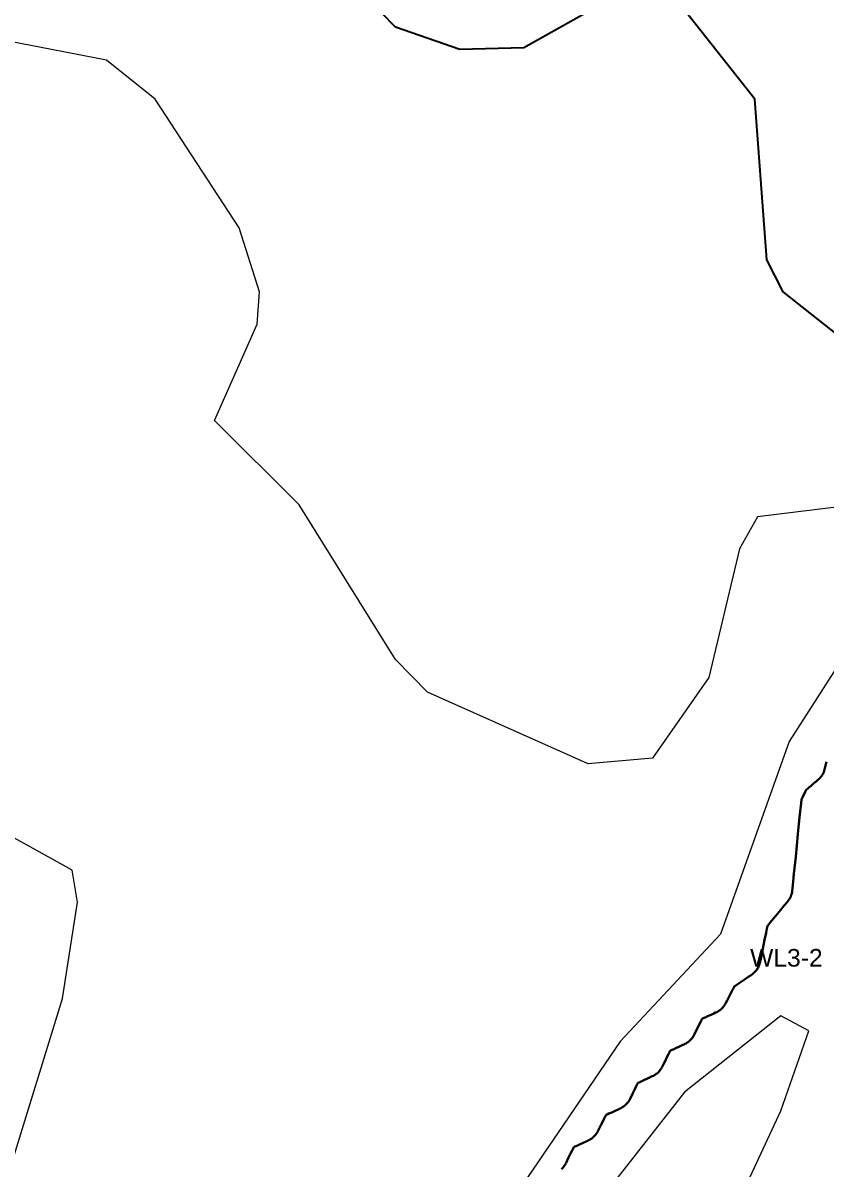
# Model space of a CAD drawing. Extents: x 6810325 to 6812275, y 1878569 to 1880689.
# Drawn here: x 6810898.1 to 6810980.2, y 1879284.6 to 1879401.7 of the extents above; entities that cross this region are included whole.
import ezdxf
from ezdxf.enums import TextEntityAlignment as Align

# ---------------------------------------------------------------- set-up
doc = ezdxf.new("R2010")
doc.units = 21
doc.header["$LTSCALE"] = 10
doc.header["$MEASUREMENT"] = 0
for name, color, linetype, lineweight in [('TOPO-CONTOUR-MAJOR', 34, 'CONTINUOUS', 30), ('TOPO-CONTOUR-MINOR', 36, 'CONTINUOUS', 13), ('WETL-FLAG', 2, 'CONTINUOUS', 13), ('WETL-FLAG-ID', 8, 'CONTINUOUS', 13), ('WETL-WETLAND-SWALE', 82, 'CONTINUOUS', 35)]:
    doc.layers.add(name, color=color, linetype=linetype, lineweight=lineweight)
doc.styles.add('LABEL', font='arial.ttf')

msp = doc.modelspace()

# ---------------------------------------------------------------- linework, layer by layer
at = {"layer": 'TOPO-CONTOUR-MAJOR', "elevation": 195}
for points in [[(6810959.170061364, 1879404.6794692345), (6810949.327560455, 1879399.1265273052), (6810942.765893182, 1879398.9505295749), (6810936.204225909, 1879401.231803274), (6810930.612293979, 1879407.008916818)], [(6811067.4375713635, 1879401.5837296348), (6811044.47173591, 1879388.6917519344), (6811037.910068637, 1879387.939909014), (6811028.0675677275, 1879390.603628643), (6811024.786734091, 1879390.3294084228), (6811014.944233182, 1879381.4332935186), (6811008.382565909, 1879378.8341620734), (6810995.259231364, 1879382.8030854557), (6810991.978397728, 1879381.6446644224), (6810986.787103226, 1879370.9197468183), (6810985.416730455, 1879369.3372202194), (6810982.135896819, 1879369.1906827793), (6810975.8053174, 1879374.2005804544), (6810974.146395103, 1879377.4814140908), (6810972.926233983, 1879393.8855822727), (6810965.731728637, 1879402.9755745144)]]:
    msp.add_lwpolyline(points, dxfattribs=at)
at = {"layer": 'TOPO-CONTOUR-MINOR'}
for points, elevation in [([(6810988.6975640915, 1879353.12085232), (6810973.193514765, 1879351.234745), (6810971.34193052, 1879347.9539113636), (6810968.197408668, 1879334.8305768182), (6810962.450895, 1879326.5916294279), (6810955.889227727, 1879326.0058513968), (6810939.485059545, 1879333.327787466), (6810936.204225909, 1879336.662203917), (6810926.361725001, 1879352.450764843), (6810917.712352842, 1879361.077245909), (6810922.081798879, 1879370.9197468183), (6810922.302705018, 1879374.2005804544), (6810920.214763615, 1879380.7622477273), (6810911.637704938, 1879393.8855822727), (6810906.676723182, 1879397.8878977099), (6810896.834222273, 1879399.781541244)], 194), ([(6810979.757469966, 1879275.7755713635), (6810999.874983713, 1879315.145575), (6811017.417880845, 1879354.5155786364), (6811017.245104064, 1879357.7964122726), (6811014.944233182, 1879358.55308873), (6811008.382565909, 1879356.352737816), (6810982.135896819, 1879337.216591464), (6810976.405061684, 1879328.2689095454), (6810969.396873869, 1879308.5839077272), (6810959.170061364, 1879297.621723559), (6810932.9233922735, 1879259.154946675)], 193), ([(6810896.834222273, 1879284.6768677896), (6810902.19098922, 1879302.0222404546), (6810903.722614386, 1879311.8647413636), (6810903.175064205, 1879315.145575), (6810893.553388637, 1879320.4509306988)], 193), ([(6810971.74257972, 1879282.3372386363), (6810975.574229546, 1879290.5597197714), (6810978.421085476, 1879298.7414068182), (6810975.574229546, 1879300.2635316378), (6810965.731728637, 1879292.4650071193), (6810949.327560455, 1879271.5306208879)], 192)]:
    msp.add_lwpolyline(points, dxfattribs=dict(at, elevation=elevation))
at = {"layer": 'WETL-FLAG'}
msp.add_point((6810971.233246849, 1879303.545731318), dxfattribs=at)
at = {"layer": 'WETL-WETLAND-SWALE'}
msp.add_lwpolyline([(6810953.151867271, 1879284.5991376867), (6810953.186475726, 1879284.631745728), (6810953.220327451, 1879284.6651962516), (6810953.2533457745, 1879284.6994134954), (6810953.2855306985, 1879284.7343974598), (6810953.316882222, 1879284.770148145), (6810953.347400343, 1879284.8066655507), (6810953.377015946, 1879284.8438669697), (6810953.405729028, 1879284.8817524018), (6810953.433539591, 1879284.920321847), (6810953.460447634, 1879284.9595753057), (6810953.486392212, 1879284.9994238731), (6810953.511373327, 1879285.0398675494), (6810953.535390979, 1879285.0809063348), (6810953.558445167, 1879285.122540229), (6810953.625327848, 1879285.2543411825), (6810953.736039022, 1879285.4763091956), (6810953.890578688, 1879285.7884442678), (6810954.088946845, 1879286.1907463993), (6810954.23916485, 1879286.4950726372), (6810954.341232701, 1879286.7014229817), (6810954.395150397, 1879286.8097974323), (6810954.400917938, 1879286.8201959895), (6810954.407873896, 1879286.8293800664), (6810954.416018273, 1879286.837349663), (6810954.425351066, 1879286.84410478), (6810954.435872276, 1879286.8496454163), (6810954.5361777535, 1879286.8969028443), (6810954.726267495, 1879286.9858770638), (6810955.006141503, 1879287.1165680746), (6810955.375799778, 1879287.288975877), (6810955.663724842, 1879287.4239067016), (6810955.869916695, 1879287.5213605482), (6810955.994375339, 1879287.5813374175), (6810956.037100772, 1879287.603837309), (6810956.079233794, 1879287.627341323), (6810956.120774401, 1879287.6518494606), (6810956.161722598, 1879287.6773617205), (6810956.202078382, 1879287.7038781028), (6810956.241747654, 1879287.73133678), (6810956.280730416, 1879287.7597377517), (6810956.319026668, 1879287.7890810175), (6810956.356636409, 1879287.8193665775), (6810956.393471944, 1879287.850523815), (6810956.429533275, 1879287.88255273), (6810956.4648204, 1879287.9154533218), (6810956.499333319, 1879287.949225591), (6810956.53299156, 1879287.9837907907), (6810956.565795121, 1879288.0191489202), (6810956.597744002, 1879288.05529998), (6810956.628838202, 1879288.0922439704), (6810956.659005222, 1879288.129894748), (6810956.68824506, 1879288.168252313), (6810956.716557715, 1879288.2073166661), (6810956.743943189, 1879288.2470878072), (6810956.770337626, 1879288.2874730008), (6810956.795741024, 1879288.328472247), (6810956.820153387, 1879288.3700855465), (6810956.843574714, 1879288.412312899), (6810956.910429833, 1879288.54394462), (6810957.02071875, 1879288.7649807099), (6810957.17444146, 1879289.0754211685), (6810957.371597964, 1879289.475265996), (6810957.520907228, 1879289.7777492555), (6810957.62236925, 1879289.982870947), (6810957.6759840315, 1879290.090631071), (6810957.6817515725, 1879290.1010296268), (6810957.6887075305, 1879290.110213703), (6810957.696851906, 1879290.1181832997), (6810957.7061847, 1879290.1249384163), (6810957.716705912, 1879290.1304790531), (6810957.817011389, 1879290.1777364814), (6810958.007101131, 1879290.266710701), (6810958.28697514, 1879290.3974017114), (6810958.656633413, 1879290.5698095139), (6810958.944558477, 1879290.7047403383), (6810959.150750332, 1879290.8021941846), (6810959.275208976, 1879290.862171054), (6810959.317934409, 1879290.8846709454), (6810959.36006743, 1879290.9081749595), (6810959.401608039, 1879290.9326830967), (6810959.442556234, 1879290.9581953567), (6810959.482912018, 1879290.9847117392), (6810959.52258129, 1879291.0121704163), (6810959.561564053, 1879291.0405713879), (6810959.599860305, 1879291.0699146537), (6810959.637470046, 1879291.100200214), (6810959.674305582, 1879291.1313574514), (6810959.710366912, 1879291.163386366), (6810959.745654037, 1879291.1962869582), (6810959.7801669575, 1879291.2300592274), (6810959.8138251975, 1879291.2646244268), (6810959.846628757, 1879291.2999825566), (6810959.878577638, 1879291.3361336167), (6810959.909671841, 1879291.373077607), (6810959.939838861, 1879291.4107283847), (6810959.969078697, 1879291.4490859504), (6810959.997391352, 1879291.4881503033), (6810960.024776827, 1879291.5279214438), (6810960.051171263, 1879291.5683066375), (6810960.076574663, 1879291.6093058842), (6810960.100987025, 1879291.6509191836), (6810960.12440835, 1879291.6931465361), (6810960.191263471, 1879291.824778257), (6810960.301552385, 1879292.0458143454), (6810960.455275094, 1879292.3562548023), (6810960.652431598, 1879292.7560996274), (6810960.801740861, 1879293.0585828857), (6810960.903202884, 1879293.2637045772), (6810960.956817666, 1879293.371464702), (6810960.962585207, 1879293.3818632602), (6810960.969541166, 1879293.3910473378), (6810960.977685543, 1879293.3990169354), (6810960.9870183375, 1879293.4057720527), (6810960.997539548, 1879293.4113126898), (6810961.097845025, 1879293.458570118), (6810961.287934767, 1879293.5475443373), (6810961.567808776, 1879293.6782353478), (6810961.937467051, 1879293.85064315), (6810962.225392114, 1879293.9855739744), (6810962.431583968, 1879294.083027821), (6810962.556042612, 1879294.1430046903), (6810962.598768046, 1879294.1655045818), (6810962.640901066, 1879294.189008596), (6810962.682441676, 1879294.2135167334), (6810962.723389871, 1879294.239028993), (6810962.763745654, 1879294.2655453756), (6810962.803414926, 1879294.2930040527), (6810962.842397688, 1879294.3214050243), (6810962.88069394, 1879294.3507482898), (6810962.918303682, 1879294.38103385), (6810962.955139217, 1879294.4121910874), (6810962.991200548, 1879294.4442200023), (6810963.026487673, 1879294.4771205941), (6810963.061000592, 1879294.5108928634), (6810963.094658832, 1879294.5454580628), (6810963.127462393, 1879294.5808161926), (6810963.159411274, 1879294.6169672525), (6810963.190505476, 1879294.6539112425), (6810963.220672496, 1879294.6915620202), (6810963.249912332, 1879294.7299195859), (6810963.278224988, 1879294.7689839387), (6810963.305610463, 1879294.8087550793), (6810963.332004899, 1879294.8491402727), (6810963.357408299, 1879294.890139519), (6810963.381820662, 1879294.9317528186), (6810963.405241987, 1879294.9739801714), (6810963.472097107, 1879295.1056118924), (6810963.582386022, 1879295.3266479818), (6810963.7361087315, 1879295.6370884397), (6810963.933265236, 1879296.036933266), (6810964.0825745, 1879296.3394165253), (6810964.184036522, 1879296.544538217), (6810964.237651304, 1879296.6522983413), (6810964.243418845, 1879296.6626968982), (6810964.250374803, 1879296.6718809751), (6810964.258519179, 1879296.6798505718), (6810964.267851973, 1879296.6866056882), (6810964.278373184, 1879296.6921463246), (6810964.378504498, 1879296.7393225236), (6810964.568245916, 1879296.8281342853), (6810964.847597437, 1879296.9585816097), (6810965.216559064, 1879297.1306644967), (6810965.504003702, 1879297.265376461), (6810965.709931351, 1879297.362717502), (6810965.834342014, 1879297.42268762), (6810965.87723569, 1879297.445286815), (6810965.919531759, 1879297.4688980314), (6810965.961230224, 1879297.493521269), (6810966.002331083, 1879297.519156528), (6810966.042834336, 1879297.5458038084), (6810966.0826447755, 1879297.5734004728), (6810966.121762403, 1879297.6019465216), (6810966.160187219, 1879297.6314419548), (6810966.197919223, 1879297.6618867724), (6810966.234869722, 1879297.693209411), (6810966.271038716, 1879297.7254098707), (6810966.306426205, 1879297.7584881515), (6810966.341032188, 1879297.7924442533), (6810966.374775324, 1879297.8271983592), (6810966.407655611, 1879297.8627504695), (6810966.4396730475, 1879297.8991005837), (6810966.470827634, 1879297.936248702), (6810966.501046141, 1879297.9741075046), (6810966.530328567, 1879298.0126769913), (6810966.558674911, 1879298.051957162), (6810966.586085173, 1879298.091948017), (6810966.612494925, 1879298.132555554), (6810966.637904167, 1879298.1737797726), (6810966.662312897, 1879298.2156206735), (6810966.685721114, 1879298.2580782564), (6810966.751815955, 1879298.3890432753), (6810966.860597421, 1879298.6085157304), (6810967.01206551, 1879298.9164956214), (6810967.206220223, 1879299.3129829483), (6810967.35329796, 1879299.6129955114), (6810967.453298723, 1879299.8165333108), (6810967.506222511, 1879299.923596346), (6810967.51206932, 1879299.9341846171), (6810967.519141718, 1879299.9435121922), (6810967.5274397, 1879299.9515790709), (6810967.536963269, 1879299.958385253), (6810967.547712422, 1879299.9639307393), (6810967.643426316, 1879300.0079839192), (6810967.824104953, 1879300.0905447928), (6810968.089748329, 1879300.2116133606), (6810968.440356445, 1879300.371189622), (6810968.713858336, 1879300.496289404), (6810968.910254002, 1879300.586912707), (6810969.029543441, 1879300.6430595305), (6810969.071726656, 1879300.664729875), (6810969.113349166, 1879300.6873749718), (6810969.154410971, 1879300.710994821), (6810969.194912072, 1879300.7355894228), (6810969.23485247, 1879300.7611587767), (6810969.274142338, 1879300.7876453772), (6810969.312781675, 1879300.815049224), (6810969.350770482, 1879300.843370317), (6810969.388108758, 1879300.872608656), (6810969.4247125285, 1879300.9026984838), (6810969.4605817925, 1879300.9336398002), (6810969.495716551, 1879300.9654326048), (6810969.530116806, 1879300.9980768976), (6810969.563705186, 1879301.0314992613), (6810969.596481694, 1879301.0656996954), (6810969.628446329, 1879301.1006782001), (6810969.659599094, 1879301.1364347753), (6810969.689869921, 1879301.1728890035), (6810969.719258811, 1879301.210040885), (6810969.7477657655, 1879301.2478904193), (6810969.775390784, 1879301.2864376062), (6810969.802071737, 1879301.3255957528), (6810969.827808625, 1879301.3653648593), (6810969.852601447, 1879301.4057449247), (6810969.876450203, 1879301.4467359493), (6810969.950259155, 1879301.5850296454), (6810970.074028299, 1879301.820626013), (6810970.247757638, 1879302.153525052), (6810970.471447172, 1879302.5837267623), (6810970.640764008, 1879302.9090280582), (6810970.755708149, 1879303.1294289397), (6810970.816279594, 1879303.2449294068), (6810970.822478342, 1879303.2555294596), (6810970.829581796, 1879303.265323422), (6810970.837589957, 1879303.2743112936), (6810970.846502822, 1879303.282493075), (6810970.856320393, 1879303.2898687657), (6810970.971881153, 1879303.3685759143), (6810971.193185104, 1879303.5186145206), (6810971.520232242, 1879303.7399845847), (6810971.953022568, 1879304.0326861064), (6810972.2872773325, 1879304.2594505993), (6810972.522996536, 1879304.420278063), (6810972.660180179, 1879304.5151684976), (6810972.698828261, 1879304.5441219031), (6810972.736733008, 1879304.5739736287), (6810972.773894418, 1879304.6047236738), (6810972.810312496, 1879304.636372039), (6810972.845987238, 1879304.6689187242), (6810972.880835453, 1879304.702287831), (6810972.91485714, 1879304.7364793601), (6810972.948052298, 1879304.771493311), (6810972.980420929, 1879304.8073296838), (6810973.01188755, 1879304.843904909), (6810973.04245216, 1879304.8812189866), (6810973.072114761, 1879304.9192719166), (6810973.1008753525, 1879304.958063699), (6810973.128666863, 1879304.9975038725), (6810973.155489294, 1879305.0375924367), (6810973.1813426465, 1879305.078329392), (6810973.206226919, 1879305.1197147383), (6810973.230084082, 1879305.161651966), (6810973.252914138, 1879305.2041410753), (6810973.274717084, 1879305.2471820659), (6810973.295492923, 1879305.2907749377), (6810973.315193203, 1879305.3348180337), (6810973.333817925, 1879305.379311354), (6810973.35136709, 1879305.424254898), (6810973.367840697, 1879305.4696486657), (6810973.383200331, 1879305.5153868007), (6810973.397445992, 1879305.5614693025), (6810973.410577678, 1879305.607896171), (6810973.422595392, 1879305.6546674068), (6810973.479053857, 1879305.9200173002), (6810973.5799530735, 1879306.4039458516), (6810973.725293041, 1879307.1064530604), (6810973.91507376, 1879308.0275389268), (6810974.058160805, 1879308.7212727326), (6810974.154554176, 1879309.187654478), (6810974.204253874, 1879309.4266841623), (6810974.207259899, 1879309.4383617858), (6810974.2113194335, 1879309.449534462), (6810974.216432477, 1879309.460202191), (6810974.222599032, 1879309.4703649725), (6810974.229819098, 1879309.4800228064), (6810974.363377178, 1879309.6423048952), (6810974.623273275, 1879309.9572112388), (6810975.009507388, 1879310.424741837), (6810975.522079516, 1879311.0448966897), (6810975.9138736185, 1879311.519874898), (6810976.184889695, 1879311.8496764617), (6810976.335127744, 1879312.0343013806), (6810976.364587769, 1879312.0737496547), (6810976.393042151, 1879312.1138744652), (6810976.42049089, 1879312.154675812), (6810976.446933989, 1879312.196153695), (6810976.472371448, 1879312.2383081142), (6810976.496741603, 1879312.2810368848), (6810976.520044454, 1879312.324340007), (6810976.5422800025, 1879312.3682174806), (6810976.5634482475, 1879312.4126693055), (6810976.583497876, 1879312.457587728), (6810976.602428888, 1879312.5029727484), (6810976.620241283, 1879312.548824366), (6810976.636935063, 1879312.5951425808), (6810976.652469758, 1879312.6418151155), (6810976.666845371, 1879312.6888419697), (6810976.680061901, 1879312.7362231433), (6810976.692119349, 1879312.7839586365), (6810976.702988484, 1879312.8319327354), (6810976.712669309, 1879312.88014544), (6810976.721161823, 1879312.9285967506), (6810976.728466025, 1879312.9772866669), (6810976.79167591, 1879313.5912321962), (6810976.91079148, 1879314.7704333386), (6810977.085812733, 1879316.5148900938), (6810977.316739666, 1879318.8246024621), (6810977.49033135, 1879320.5596187015), (6810977.6065877825, 1879321.7199388118), (6810977.665508963, 1879322.3055627933), (6810977.667094892, 1879322.3164906458), (6810977.669387136, 1879322.3272172771), (6810977.672385692, 1879322.337742687), (6810977.676090564, 1879322.3480668762), (6810977.68050175, 1879322.358189844), (6810977.712544184, 1879322.4244519507), (6810977.772217868, 1879322.5468531963), (6810977.859522801, 1879322.7253935812), (6810977.974458983, 1879322.9600731048), (6810978.062225314, 1879323.1388962392), (6810978.122821795, 1879323.2618629844), (6810978.156248426, 1879323.3289733406), (6810978.162505206, 1879323.340227307), (6810978.169549955, 1879323.3508654537), (6810978.177382676, 1879323.3608877803), (6810978.1860033665, 1879323.3702942866), (6810978.195412029, 1879323.3790849727), (6810978.276313342, 1879323.4478093216), (6810978.428707307, 1879323.5764673334), (6810978.652593924, 1879323.7650590078), (6810978.947973193, 1879324.013584345), (6810979.178065214, 1879324.2078883885), (6810979.34286999, 1879324.347971138), (6810979.4423875185, 1879324.4338325937), (6810979.4766178, 1879324.4654727557), (6810979.510074268, 1879324.4978754718), (6810979.542756921, 1879324.5310407418), (6810979.574665759, 1879324.5649685664), (6810979.605800782, 1879324.5996589453), (6810979.636094341, 1879324.6350365025), (6810979.665546434, 1879324.671101238), (6810979.694157061, 1879324.7078531524), (6810979.721926225, 1879324.7452922452), (6810979.748793585, 1879324.7833371684), (6810979.774759143, 1879324.8219879223), (6810979.799822899, 1879324.8612445062), (6810979.823984851, 1879324.9011069206), (6810979.847192503, 1879324.941488552), (6810979.869445852, 1879324.9823894007), (6810979.890744899, 1879325.0238094658), (6810979.911089646, 1879325.0657487474), (6810979.930435884, 1879325.1081161203), (6810979.948783616, 1879325.1509115838), (6810979.96613284, 1879325.1941351378), (6810979.982483557, 1879325.2377867831), (6810979.997800241, 1879325.281771672), (6810980.012082891, 1879325.3260898045), (6810980.025331506, 1879325.3707411808), (6810980.037546086, 1879325.4157258014), (6810980.101526622, 1879325.6963435076), (6810980.217273113, 1879326.2125942998)], dxfattribs=at)

# ---------------------------------------------------------------- texts
at = {"layer": 'WETL-FLAG-ID', "style": 'LABEL'}
msp.add_text('WL3-2', height=1.8, dxfattribs=at).set_placement((6810972.433246849, 1879304.745731318), align=Align.BOTTOM_LEFT)

doc.saveas('drawing.dxf')
